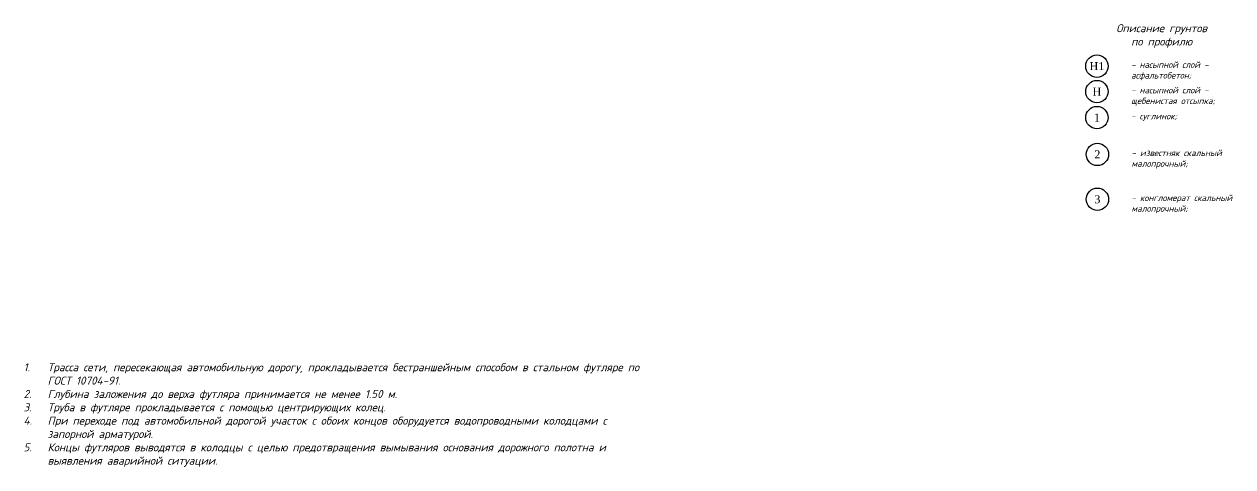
# Model space of a CAD drawing. Header units: millimetres. Extents: x 41890028 to 44740435, y 21258419 to 23626306.
# Drawn here: x 41890028 to 42078732, y 22193582 to 22262724 of the extents above; entities that cross this region are included whole.
import ezdxf
from ezdxf.enums import TextEntityAlignment as Align

# ---------------------------------------------------------------- set-up
doc = ezdxf.new("R2010")
doc.units = ezdxf.units.MM
doc.set_wipeout_variables(frame=1)
doc.layers.add('ГЛ_Разрез_СквМаска', color=6, linetype='Continuous')
doc.layers.add('ГЛ_Разрез_СлоиОбозначения', color=7, linetype='Continuous')
doc.styles.get("Standard").update_dxf_attribs({"font": 'isocpeui.ttf'})
doc.styles.add('ГеологияРазрезОсь', font='times.ttf', dxfattribs={"height": 2.5})

# ---------------------------------------------------------------- blocks, each defined once
blk = doc.blocks.new('ГЛ_Разрез_СлоиОбозначения')
blk.add_wipeout([(3.75, 0), (3.61, 1.08), (3.1, 2.14), (2.3, 2.99), (1.45, 3.48), (0.58, 3.71), (0, 3.75), (-0.58, 3.71), (-1.45, 3.48), (-2.3, 2.99), (-3.1, 2.14), (-3.61, 1.08), (-3.75, 0), (-3.61, -1.08), (-3.1, -2.14), (-2.3, -2.99), (-1.45, -3.48), (-0.58, -3.71), (0, -3.75), (0.58, -3.71), (1.45, -3.48), (2.3, -2.99), (3.1, -2.14), (3.61, -1.08)]).dxf.layer = 'ГЛ_Разрез_СквМаска'
at = {"layer": 'ГЛ_Разрез_СлоиОбозначения'}
blk.add_circle((0, 0), 3.5, dxfattribs=at)
at = {"layer": 'ГЛ_Разрез_СлоиОбозначения', "style": 'ГеологияРазрезОсь'}
blk.add_attdef('НОМЕР', text='', height=2.5, dxfattribs=at).set_placement((0, 0), align=Align.MIDDLE_CENTER)

msp = doc.modelspace()

# ---------------------------------------------------------------- block references
at = {"xscale": 500, "yscale": 500, "zscale": 500}
for p, values in [((42057515.884, 22256167.591), {'НОМЕР': 'Н1'}), ((42057515.082, 22248129.286), {'НОМЕР': '1'}), ((42057584.918, 22242385.858), {'НОМЕР': '2'}), ((42057584.918, 22235372.632), {'НОМЕР': '3'})]:
    msp.add_blockref('ГЛ_Разрез_СлоиОбозначения', p, dxfattribs=at).add_auto_attribs(values)

# ---------------------------------------------------------------- texts
for s, insert, char_height, width, attachment_point in [('\\pi-3750,l3750,t3750;Описание грунтов\\Pпо профилю', (42067618.259, 22260882.784), 1250, 19853.70685, 5), ('- насыпной слой - асфальтобетон;', (42062845.349, 22256894.293), 1000, 16919.18906, 1), ('- насыпной слой - щебенистая отсыпка;', (42062845.349, 22252916.77), 1000, 16981.48351, 1), ('- суглинок;', (42062844.547, 22248855.988), 1000, 24328.61196, 1), ('- известняк скальный малопрочный;', (42062914.383, 22243112.56), 1000, 16912.44912, 1), ('- конгломерат скальный малопрочный;', (42062914.383, 22236099.334), 1000, 16850.15467, 1), ('\\pi-3750,l3750,t3750;1.^IТрасса сети, пересекающая автомобильную дорогу, прокладывается бестраншейным способом в стальном футляре по ГОСТ 10704-91.\\P2.^IГлубина заложения до верха футляра принимается не менее 1.50 м.\\P3.^IТруба в футляре прокладывается с помощью центрирующих колец. \\P4.^IПри переходе под автомобильной дорогой участок с обоих концов оборудуется водопроводными колодцами с запорной арматурой.\\P5.^IКонцы футляров выводятся в колодцы с целью предотвращения вымывания основания дорожного полотна и выявления аварийной ситуации.', (41889937.95, 22209758.418), 1250, 97778.13225, 1)]:
    msp.add_mtext(s, dxfattribs=dict(insert=insert, char_height=char_height, width=width, attachment_point=attachment_point))

# ---------------------------------------------------------------- next in the draw order: block references
msp.add_blockref('ГЛ_Разрез_СлоиОбозначения', (42057515.884, 22252190.068), dxfattribs=at).add_auto_attribs({'НОМЕР': 'Н'})

doc.saveas('drawing.dxf')
